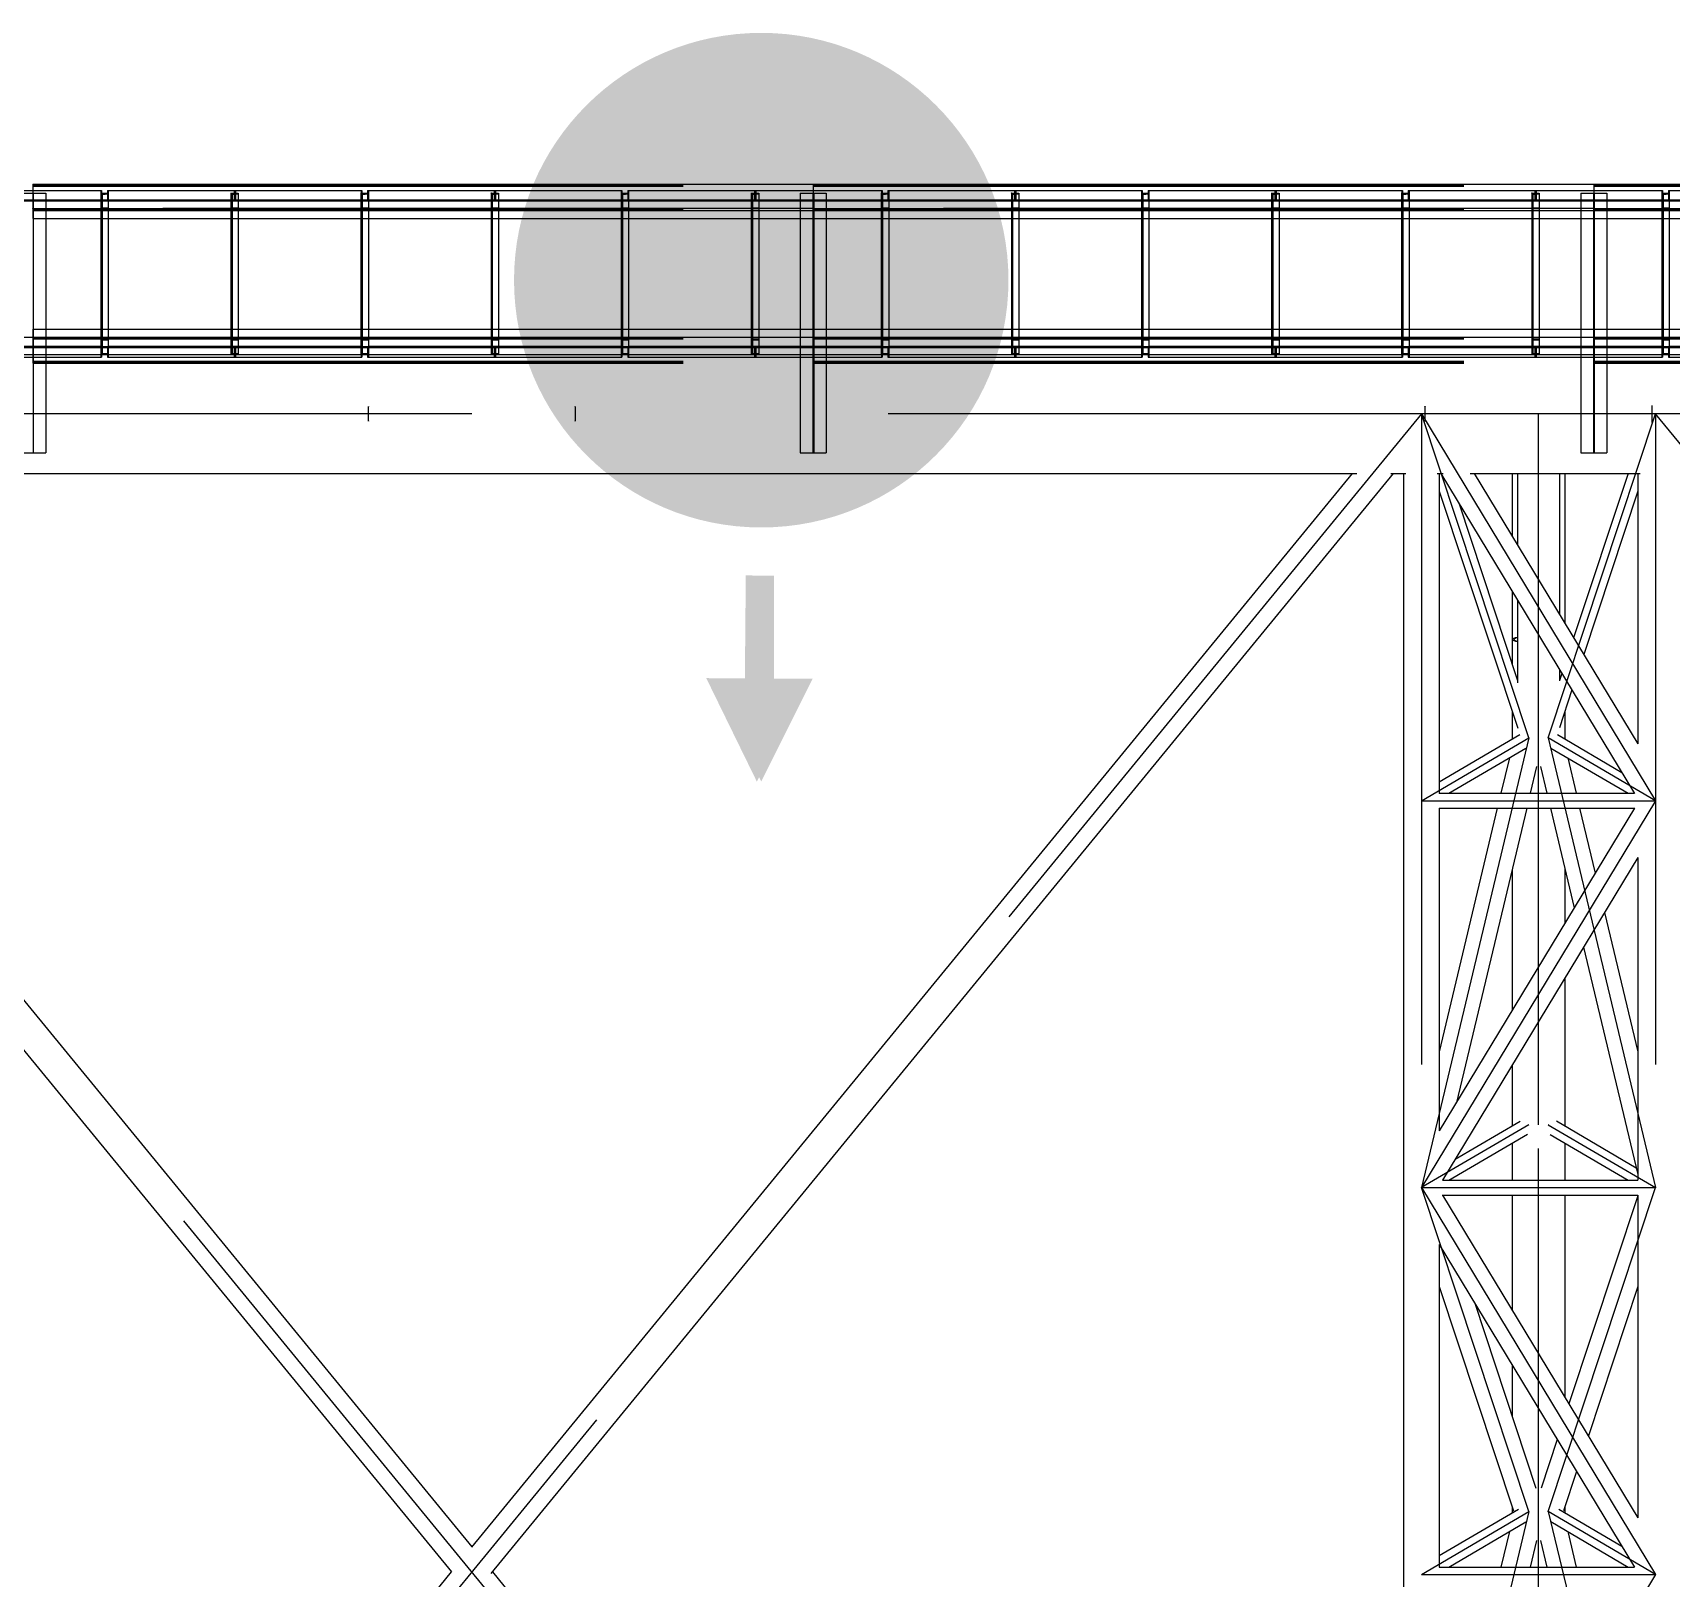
# Model space of a CAD drawing. Header units: millimetres. Extents: x 150209.93 to 150215.05, y 136675.65 to 136679.93.
# Drawn here: x 150212.7159 to 150212.9678, y 136676.6318 to 136676.8693 of the extents above; entities that cross this region are included whole.
import ezdxf

# ---------------------------------------------------------------- set-up
doc = ezdxf.new("R2010")
doc.units = ezdxf.units.MM
doc.header["$LTSCALE"] = 0.25
for name, pattern in [('CENTER', [50.8, 31.75, -6.35, 6.35, -6.35]), ('XKITLINE00', [0]), ('XKITLINE02', [4, 2, -2]), ('XKITLINE03', [6, 3, -1, 1, -1])]:
    doc.linetypes.add(name, pattern=pattern)
doc.layers.add('Parts', color=7, linetype='Continuous')

# ---------------------------------------------------------------- blocks, each defined once
blk = doc.blocks.new('çatıı')
at = {"color": 116, "linetype": 'XKITLINE02', "true_color": 0x136734}
for p, q in [((18892.7, 6072), (18937.5, 6072)), ((18937.5, 6075.8), (19537.5, 6075.8)), ((18937.5, 6075.3), (19537.5, 6075.3)), ((18937.5, 6072), (18990.4, 6072)), ((18989.8, 6072), (18989.8, 6064)), ((18990.4, 6072), (18990.4, 6064.8)), ((18994.9, 6072), (18994.9, 6064.8)), ((18994.9, 6072), (19092.7, 6072)), ((18995.5, 6072), (18995.5, 6064)), ((19092.2, 6072), (19092.2, 6064.8)), ((19092.7, 6072), (19190.4, 6072)), ((19092.7, 6072), (19092.7, 6064)), ((19092.7, 6072), (19092.7, 6064)), ((19093.3, 6072), (19093.3, 6064.8)), ((19189.8, 6072), (19189.8, 6064)), ((19190.4, 6072), (19190.4, 6064.8)), ((19194.9, 6072), (19194.9, 6064.8)), ((19194.9, 6072), (19292.7, 6072)), ((19195.5, 6072), (19195.5, 6064)), ((19292.2, 6072), (19292.2, 6064.8)), ((19292.7, 6072), (19292.7, 6064)), ((19292.7, 6072), (19390.4, 6072)), ((19292.7, 6072), (19292.7, 6064)), ((19293.3, 6072), (19293.3, 6064.8)), ((19389.8, 6072), (19389.8, 6064)), ((19390.4, 6072), (19390.4, 6064.8)), ((19394.9, 6072), (19394.9, 6064.8)), ((19394.9, 6072), (19492.7, 6072)), ((19395.5, 6072), (19395.5, 6064)), ((19492.2, 6072), (19492.2, 6064.8)), ((19492.7, 6072), (19492.7, 6064)), ((19492.7, 6072), (19590.4, 6072)), ((19492.7, 6072), (19492.7, 6064)), ((19493.3, 6072), (19493.3, 6064.8)), ((19537.5, 6075.8), (20137.5, 6075.8)), ((19537.5, 6075.3), (20137.5, 6075.3)), ((19589.8, 6072), (19589.8, 6064)), ((19590.4, 6072), (19590.4, 6064.8)), ((19594.9, 6072), (19594.9, 6064.8)), ((19594.9, 6072), (19692.7, 6072)), ((19595.5, 6072), (19595.5, 6064)), ((19692.2, 6072), (19692.2, 6064.8)), ((19692.7, 6072), (19692.7, 6064)), ((19692.7, 6072), (19790.4, 6072)), ((19692.7, 6072), (19692.7, 6064)), ((19693.3, 6072), (19693.3, 6064.8)), ((19789.8, 6072), (19789.8, 6064)), ((19790.4, 6072), (19790.4, 6064.8)), ((19794.9, 6072), (19794.9, 6064.8)), ((19794.9, 6072), (19892.7, 6072)), ((19795.5, 6072), (19795.5, 6064)), ((19892.2, 6072), (19892.2, 6064.8)), ((19892.7, 6072), (19892.7, 6064)), ((19892.7, 6072), (19990.4, 6072)), ((19892.7, 6072), (19892.7, 6064)), ((19893.3, 6072), (19893.3, 6064.8)), ((19989.8, 6072), (19989.8, 6064)), ((19990.4, 6072), (19990.4, 6064.8)), ((19994.9, 6072), (19994.9, 6064.8)), ((19994.9, 6072), (20092.7, 6072)), ((19995.5, 6072), (19995.5, 6064)), ((20092.2, 6072), (20092.2, 6064.8)), ((20092.7, 6072), (20190.4, 6072)), ((20092.7, 6072), (20092.7, 6064)), ((20092.7, 6072), (20092.7, 6064)), ((20093.3, 6072), (20093.3, 6064.8)), ((20137.5, 6075.8), (20737.5, 6075.8)), ((20137.5, 6075.3), (20737.5, 6075.3)), ((20137.5, 6072), (20190.4, 6072)), ((20189.8, 6072), (20189.8, 6064)), ((20190.4, 6072), (20190.4, 6064.8)), ((20194.9, 6072), (20194.9, 6064.8)), ((20194.9, 6072), (20292.7, 6072)), ((20195.5, 6072), (20195.5, 6064)), ((18892.7, 6064), (18995.6, 6064)), ((18893.3, 6064.8), (18994.9, 6064.8)), ((18927.5, 6070), (18947.5, 6070)), ((18937.5, 6064.8), (18995.6, 6064.8)), ((18937.5, 6064), (18989.8, 6064)), ((18937.8, 6070), (18937.8, 5870.3)), ((18947.5, 6070), (18947.5, 6050.5)), ((18989.7, 6064.8), (18989.7, 6064)), ((18989.7, 6064.8), (19092.2, 6064.8)), ((18989.7, 6064), (19092.7, 6064)), ((18990, 6070), (18990, 5946)), ((18990, 6070), (18990, 6050.5)), ((18990, 6070), (18995.5, 6070)), ((18990, 6070), (18995.5, 6070)), ((18990, 6070), (18990, 6058)), ((18990.7, 6070), (18990.7, 5946)), ((18990.7, 6068.9), (18995.5, 6069.3)), ((18990.7, 6068.9), (18990.7, 6059)), ((18990.7, 6059), (18995.5, 6058.7)), ((18995.5, 6070), (18995.5, 5946)), ((18995.5, 6070), (18995.5, 6050.5)), ((18995.5, 6070), (18995.5, 6069.3)), ((18995.5, 6058.7), (18995.5, 6058)), ((18995.6, 6064.8), (18995.6, 6064)), ((19086.9, 6064.8), (19086.9, 6064)), ((19090, 6070), (19090, 5946)), ((19090, 6070), (19090, 6050.5)), ((19090, 6070), (19095.5, 6070)), ((19090, 6070), (19095.5, 6070)), ((19090, 6070), (19090, 6058)), ((19090, 6064), (19092.7, 6064)), ((19090.7, 6070), (19090.7, 5946)), ((19090.7, 6068.9), (19095.5, 6069.3)), ((19090.7, 6068.9), (19090.7, 6059)), ((19090.7, 6059), (19095.5, 6058.7)), ((19092.7, 6064), (19195.6, 6064)), ((19093.3, 6064.8), (19195.6, 6064.8)), ((19095.5, 6070), (19095.5, 5946)), ((19095.5, 6070), (19095.5, 6050.5)), ((19095.5, 6070), (19095.5, 6069.3)), ((19095.5, 6058.7), (19095.5, 6058)), ((19098.6, 6064.8), (19098.6, 6064)), ((19189.7, 6064.8), (19189.7, 6064)), ((19189.7, 6064.8), (19292.2, 6064.8)), ((19189.7, 6064), (19292.7, 6064)), ((19190, 6070), (19190, 5946)), ((19190, 6070), (19190, 6050.5)), ((19190, 6070), (19195.5, 6070)), ((19190, 6070), (19195.5, 6070)), ((19190, 6070), (19190, 6058)), ((19190.7, 6070), (19190.7, 5946)), ((19190.7, 6068.9), (19195.5, 6069.3)), ((19190.7, 6068.9), (19190.7, 6059)), ((19190.7, 6059), (19195.5, 6058.7)), ((19195.5, 6070), (19195.5, 5946)), ((19195.5, 6070), (19195.5, 6050.5)), ((19195.5, 6070), (19195.5, 6069.3)), ((19195.5, 6058.7), (19195.5, 6058)), ((19195.6, 6064.8), (19195.6, 6064)), ((19286.9, 6064.8), (19286.9, 6064)), ((19290, 6070), (19295.5, 6070)), ((19290, 6070), (19290, 6058)), ((19290, 6070), (19290, 5946)), ((19290, 6070), (19290, 6050.5)), ((19290, 6070), (19295.5, 6070)), ((19290, 6064), (19292.7, 6064)), ((19290.7, 6070), (19290.7, 5946)), ((19290.7, 6068.9), (19295.5, 6069.3)), ((19290.7, 6068.9), (19290.7, 6059)), ((19290.7, 6059), (19295.5, 6058.7)), ((19292.7, 6064), (19395.6, 6064)), ((19293.3, 6064.8), (19395.6, 6064.8)), ((19295.5, 6070), (19295.5, 6069.3)), ((19295.5, 6070), (19295.5, 5946)), ((19295.5, 6070), (19295.5, 6050.5)), ((19295.5, 6058.7), (19295.5, 6058)), ((19298.6, 6064.8), (19298.6, 6064)), ((19389.7, 6064.8), (19389.7, 6064)), ((19389.7, 6064.8), (19492.2, 6064.8)), ((19389.7, 6064), (19492.7, 6064)), ((19390, 6070), (19395.5, 6070)), ((19390, 6070), (19390, 6058)), ((19390, 6070), (19390, 5946)), ((19390, 6070), (19390, 6050.5)), ((19390, 6070), (19395.5, 6070)), ((19390.7, 6070), (19390.7, 5946)), ((19390.7, 6068.9), (19395.5, 6069.3)), ((19390.7, 6068.9), (19390.7, 6059)), ((19390.7, 6059), (19395.5, 6058.7)), ((19395.5, 6070), (19395.5, 6069.3)), ((19395.5, 6070), (19395.5, 5946)), ((19395.5, 6070), (19395.5, 6050.5)), ((19395.5, 6058.7), (19395.5, 6058)), ((19395.6, 6064.8), (19395.6, 6064)), ((19486.9, 6064.8), (19486.9, 6064)), ((19490, 6070), (19495.5, 6070)), ((19490, 6070), (19490, 6058)), ((19490, 6070), (19490, 5946)), ((19490, 6070), (19490, 6050.5)), ((19490, 6070), (19495.5, 6070)), ((19490, 6064), (19492.7, 6064)), ((19490.7, 6070), (19490.7, 5946)), ((19490.7, 6068.9), (19495.5, 6069.3)), ((19490.7, 6068.9), (19490.7, 6059)), ((19490.7, 6059), (19495.5, 6058.7)), ((19492.7, 6064), (19595.6, 6064)), ((19493.3, 6064.8), (19595.6, 6064.8)), ((19495.5, 6070), (19495.5, 6069.3)), ((19495.5, 6070), (19495.5, 5946)), ((19495.5, 6070), (19495.5, 6050.5)), ((19495.5, 6058.7), (19495.5, 6058)), ((19498.6, 6064.8), (19498.6, 6064)), ((19527.5, 6070), (19547.5, 6070)), ((19527.5, 6070), (19527.5, 6050.5)), ((19537.2, 6070), (19537.2, 5870.3)), ((19537.8, 6070), (19537.8, 5870.3)), ((19547.5, 6070), (19547.5, 6050.5)), ((19589.7, 6064.8), (19589.7, 6064)), ((19589.7, 6064.8), (19692.2, 6064.8)), ((19589.7, 6064), (19692.7, 6064)), ((19590, 6070), (19595.5, 6070)), ((19590, 6070), (19590, 6058)), ((19590, 6070), (19590, 5946)), ((19590, 6070), (19590, 6050.5)), ((19590, 6070), (19595.5, 6070)), ((19590.7, 6070), (19590.7, 5946)), ((19590.7, 6068.9), (19595.5, 6069.3)), ((19590.7, 6068.9), (19590.7, 6059)), ((19590.7, 6059), (19595.5, 6058.7)), ((19595.5, 6070), (19595.5, 6069.3)), ((19595.5, 6070), (19595.5, 5946)), ((19595.5, 6070), (19595.5, 6050.5)), ((19595.5, 6058.7), (19595.5, 6058)), ((19595.6, 6064.8), (19595.6, 6064)), ((19686.9, 6064.8), (19686.9, 6064)), ((19690, 6070), (19695.5, 6070)), ((19690, 6070), (19690, 6058)), ((19690, 6070), (19690, 5946)), ((19690, 6070), (19690, 6050.5)), ((19690, 6070), (19695.5, 6070)), ((19690, 6064), (19692.7, 6064)), ((19690.7, 6070), (19690.7, 5946)), ((19690.7, 6068.9), (19695.5, 6069.3)), ((19690.7, 6068.9), (19690.7, 6059)), ((19690.7, 6059), (19695.5, 6058.7)), ((19692.7, 6064), (19795.6, 6064)), ((19693.3, 6064.8), (19795.6, 6064.8)), ((19695.5, 6070), (19695.5, 6069.3)), ((19695.5, 6070), (19695.5, 5946)), ((19695.5, 6070), (19695.5, 6050.5)), ((19695.5, 6058.7), (19695.5, 6058)), ((19698.6, 6064.8), (19698.6, 6064)), ((19789.7, 6064.8), (19789.7, 6064)), ((19789.7, 6064.8), (19892.2, 6064.8)), ((19789.7, 6064), (19892.7, 6064)), ((19790, 6070), (19795.5, 6070)), ((19790, 6070), (19790, 6058)), ((19790, 6070), (19790, 5946)), ((19790, 6070), (19790, 6050.5)), ((19790, 6070), (19795.5, 6070)), ((19790.7, 6070), (19790.7, 5946)), ((19790.7, 6068.9), (19795.5, 6069.3)), ((19790.7, 6068.9), (19790.7, 6059)), ((19790.7, 6059), (19795.5, 6058.7)), ((19795.5, 6070), (19795.5, 6069.3)), ((19795.5, 6070), (19795.5, 5946)), ((19795.5, 6070), (19795.5, 6050.5)), ((19795.5, 6058.7), (19795.5, 6058)), ((19795.6, 6064.8), (19795.6, 6064)), ((19886.9, 6064.8), (19886.9, 6064)), ((19890, 6070), (19890, 5946)), ((19890, 6070), (19890, 6050.5)), ((19890, 6070), (19895.5, 6070)), ((19890, 6070), (19895.5, 6070)), ((19890, 6070), (19890, 6058)), ((19890, 6064), (19892.7, 6064)), ((19890.7, 6070), (19890.7, 5946)), ((19890.7, 6068.9), (19895.5, 6069.3)), ((19890.7, 6068.9), (19890.7, 6059)), ((19890.7, 6059), (19895.5, 6058.7)), ((19892.7, 6064), (19995.6, 6064)), ((19893.3, 6064.8), (19995.6, 6064.8)), ((19895.5, 6070), (19895.5, 5946)), ((19895.5, 6070), (19895.5, 6050.5)), ((19895.5, 6070), (19895.5, 6069.3)), ((19895.5, 6058.7), (19895.5, 6058)), ((19898.6, 6064.8), (19898.6, 6064)), ((19989.7, 6064.8), (19989.7, 6064)), ((19989.7, 6064.8), (20092.2, 6064.8)), ((19989.7, 6064), (20092.7, 6064)), ((19990, 6070), (19990, 5946)), ((19990, 6070), (19990, 6050.5)), ((19990, 6070), (19995.5, 6070)), ((19990, 6070), (19995.5, 6070)), ((19990, 6070), (19990, 6058)), ((19990.7, 6070), (19990.7, 5946)), ((19990.7, 6068.9), (19995.5, 6069.3)), ((19990.7, 6068.9), (19990.7, 6059)), ((19990.7, 6059), (19995.5, 6058.7)), ((19995.5, 6070), (19995.5, 5946)), ((19995.5, 6070), (19995.5, 6050.5)), ((19995.5, 6070), (19995.5, 6069.3)), ((19995.5, 6058.7), (19995.5, 6058)), ((19995.6, 6064.8), (19995.6, 6064)), ((20086.9, 6064.8), (20086.9, 6064)), ((20090, 6070), (20090, 5946)), ((20090, 6070), (20090, 6050.5)), ((20090, 6070), (20095.5, 6070)), ((20090, 6070), (20095.5, 6070)), ((20090, 6070), (20090, 6058)), ((20090, 6064), (20092.7, 6064)), ((20090.7, 6070), (20090.7, 5946)), ((20090.7, 6068.9), (20095.5, 6069.3)), ((20090.7, 6068.9), (20090.7, 6059)), ((20090.7, 6059), (20095.5, 6058.7)), ((20092.7, 6064), (20195.6, 6064)), ((20093.3, 6064.8), (20194.9, 6064.8)), ((20095.5, 6070), (20095.5, 5946)), ((20095.5, 6070), (20095.5, 6050.5)), ((20095.5, 6070), (20095.5, 6069.3)), ((20095.5, 6058.7), (20095.5, 6058)), ((20098.6, 6064.8), (20098.6, 6064)), ((20127.5, 6070), (20147.5, 6070)), ((20127.5, 6070), (20127.5, 6050.5)), ((20137.2, 6070), (20137.2, 5870.3)), ((20137.5, 6064.8), (20195.6, 6064.8)), ((20137.5, 6064), (20189.8, 6064)), ((20137.8, 6070), (20137.8, 5870.3)), ((20147.5, 6070), (20147.5, 6050.5)), ((20189.7, 6064.8), (20189.7, 6064)), ((20189.7, 6064.8), (20292.2, 6064.8)), ((20189.7, 6064), (20292.7, 6064)), ((20190, 6070), (20190, 5946)), ((20190, 6070), (20190, 6050.5)), ((20190, 6070), (20195.5, 6070)), ((20190, 6070), (20195.5, 6070)), ((20190, 6070), (20190, 6058)), ((20190.7, 6070), (20190.7, 5946)), ((20190.7, 6068.9), (20195.5, 6069.3)), ((20190.7, 6068.9), (20190.7, 6059)), ((20190.7, 6059), (20195.5, 6058.7)), ((20195.5, 6070), (20195.5, 5946)), ((20195.5, 6070), (20195.5, 6050.5)), ((20195.5, 6070), (20195.5, 6069.3)), ((20195.5, 6058.7), (20195.5, 6058)), ((20195.6, 6064.8), (20195.6, 6064)), ((18937.5, 6058.1), (19537.5, 6058.1)), ((18937.5, 6058), (19537.5, 6058)), ((18937.5, 6058), (18937.5, 6056.7)), ((18937.5, 6057.5), (19537.5, 6057.5)), ((18937.5, 6057.1), (19537.5, 6057.1)), ((18990, 6058), (18995.5, 6058)), ((19090, 6058), (19095.5, 6058)), ((19190, 6058), (19195.5, 6058)), ((19290, 6058), (19295.5, 6058)), ((19390, 6058), (19395.5, 6058)), ((19490, 6058), (19495.5, 6058)), ((19537.5, 6058.1), (20137.5, 6058.1)), ((19537.5, 6058), (20137.5, 6058)), ((19537.5, 6058), (19537.5, 6056.7)), ((19537.5, 6058), (19537.5, 6056.7)), ((19537.5, 6057.5), (20137.5, 6057.5)), ((19537.5, 6057.1), (20137.5, 6057.1)), ((19590, 6058), (19595.5, 6058)), ((19690, 6058), (19695.5, 6058)), ((19790, 6058), (19795.5, 6058)), ((19890, 6058), (19895.5, 6058)), ((19990, 6058), (19995.5, 6058)), ((20090, 6058), (20095.5, 6058)), ((20137.5, 6058.1), (20737.5, 6058.1)), ((20137.5, 6058), (20137.5, 6056.7)), ((20137.5, 6058), (20737.5, 6058)), ((20137.5, 6058), (20137.5, 6056.7)), ((20137.5, 6057.5), (20737.5, 6057.5)), ((20137.5, 6057.1), (20737.5, 6057.1)), ((20190, 6058), (20195.5, 6058)), ((18337.5, 5958.4), (18937.5, 5958.4)), ((18337.5, 5957.9), (18937.5, 5957.9)), ((18937.5, 5959.3), (18937.5, 5958)), ((18937.5, 5958.8), (19537.5, 5958.8)), ((18937.5, 5958.4), (19537.5, 5958.4)), ((18937.5, 5958), (19537.5, 5958)), ((18937.5, 5957.9), (19537.5, 5957.9)), ((18947.5, 5965.5), (18947.5, 5870.3)), ((18990, 5958), (18995.5, 5958)), ((18990, 5958), (18990, 5946)), ((18995.5, 5958), (18995.5, 5957.3)), ((19090, 5958), (19095.5, 5958)), ((19090, 5958), (19090, 5946)), ((19095.5, 5958), (19095.5, 5957.3)), ((19190, 5958), (19195.5, 5958)), ((19190, 5958), (19190, 5946)), ((19195.5, 5958), (19195.5, 5957.3)), ((19290, 5958), (19295.5, 5958)), ((19290, 5958), (19290, 5946)), ((19295.5, 5958), (19295.5, 5957.3)), ((19390, 5958), (19395.5, 5958)), ((19390, 5958), (19390, 5946)), ((19395.5, 5958), (19395.5, 5957.3)), ((19490, 5958), (19495.5, 5958)), ((19490, 5958), (19490, 5946)), ((19495.5, 5958), (19495.5, 5957.3)), ((19527.5, 5965.5), (19527.5, 5870.3)), ((19537.5, 5959.3), (19537.5, 5958)), ((19537.5, 5959.3), (19537.5, 5958)), ((19537.5, 5958.8), (20137.5, 5958.8)), ((19537.5, 5958.4), (20137.5, 5958.4)), ((19537.5, 5958), (20137.5, 5958)), ((19537.5, 5957.9), (20137.5, 5957.9)), ((19547.5, 5965.5), (19547.5, 5870.3)), ((19590, 5958), (19595.5, 5958)), ((19590, 5958), (19590, 5946)), ((19595.5, 5958), (19595.5, 5957.3)), ((19690, 5958), (19695.5, 5958)), ((19690, 5958), (19690, 5946)), ((19695.5, 5958), (19695.5, 5957.3)), ((19790, 5958), (19795.5, 5958)), ((19790, 5958), (19790, 5946)), ((19795.5, 5958), (19795.5, 5957.3)), ((19890, 5958), (19895.5, 5958)), ((19890, 5958), (19890, 5946)), ((19895.5, 5958), (19895.5, 5957.3)), ((19990, 5958), (19995.5, 5958)), ((19990, 5958), (19990, 5946)), ((19995.5, 5958), (19995.5, 5957.3)), ((20090, 5958), (20095.5, 5958)), ((20090, 5958), (20090, 5946)), ((20095.5, 5958), (20095.5, 5957.3)), ((20127.5, 5965.5), (20127.5, 5870.3)), ((20137.5, 5959.3), (20137.5, 5958)), ((20137.5, 5959.3), (20137.5, 5958)), ((20137.5, 5958.8), (20737.5, 5958.8)), ((20137.5, 5958.4), (20737.5, 5958.4)), ((20137.5, 5958), (20737.5, 5958)), ((20137.5, 5957.9), (20737.5, 5957.9)), ((20147.5, 5965.5), (20147.5, 5870.3)), ((20190, 5958), (20195.5, 5958)), ((20190, 5958), (20190, 5946)), ((20195.5, 5958), (20195.5, 5957.3)), ((18892.7, 5952), (18995.6, 5952)), ((18893.3, 5951.2), (18995.6, 5951.2)), ((18937.5, 5946), (18937.5, 5939.3)), ((18937.5, 5946), (18937.5, 5939.3)), ((18989.7, 5952), (19092.7, 5952)), ((18989.7, 5952), (18989.7, 5951.2)), ((18989.7, 5951.2), (19092.2, 5951.2)), ((18989.8, 5952), (18989.8, 5944)), ((18990, 5946), (18995.5, 5946)), ((18990, 5946), (18995.5, 5946)), ((18990.4, 5951.2), (18990.4, 5944)), ((18990.7, 5956.9), (18995.5, 5957.3)), ((18990.7, 5956.9), (18990.7, 5947)), ((18990.7, 5947), (18995.5, 5946.7)), ((18994.9, 5951.2), (18994.9, 5944)), ((18995.5, 5952), (18995.5, 5944)), ((18995.5, 5946.7), (18995.5, 5946)), ((18995.6, 5952), (18995.6, 5951.2)), ((19086.9, 5952), (19086.9, 5951.2)), ((19090, 5946), (19095.5, 5946)), ((19090, 5946), (19095.5, 5946)), ((19090.7, 5956.9), (19095.5, 5957.3)), ((19090.7, 5956.9), (19090.7, 5947)), ((19090.7, 5947), (19095.5, 5946.7)), ((19092.2, 5951.2), (19092.2, 5944)), ((19092.7, 5952), (19195.6, 5952)), ((19092.7, 5952), (19092.7, 5944)), ((19092.7, 5952), (19092.7, 5944)), ((19093.3, 5951.2), (19195.6, 5951.2)), ((19093.3, 5951.2), (19093.3, 5944)), ((19095.5, 5946.7), (19095.5, 5946)), ((19098.6, 5952), (19098.6, 5951.2)), ((19189.7, 5952), (19292.7, 5952)), ((19189.7, 5952), (19189.7, 5951.2)), ((19189.7, 5951.2), (19292.2, 5951.2)), ((19189.8, 5952), (19189.8, 5944)), ((19190, 5946), (19195.5, 5946)), ((19190, 5946), (19195.5, 5946)), ((19190.4, 5951.2), (19190.4, 5944)), ((19190.7, 5956.9), (19195.5, 5957.3)), ((19190.7, 5956.9), (19190.7, 5947)), ((19190.7, 5947), (19195.5, 5946.7)), ((19194.9, 5951.2), (19194.9, 5944)), ((19195.5, 5952), (19195.5, 5944)), ((19195.5, 5946.7), (19195.5, 5946)), ((19195.6, 5952), (19195.6, 5951.2)), ((19286.9, 5952), (19286.9, 5951.2)), ((19290, 5946), (19295.5, 5946)), ((19290, 5946), (19295.5, 5946)), ((19290.7, 5956.9), (19295.5, 5957.3)), ((19290.7, 5956.9), (19290.7, 5947)), ((19290.7, 5947), (19295.5, 5946.7)), ((19292.2, 5951.2), (19292.2, 5944)), ((19292.7, 5952), (19292.7, 5944)), ((19292.7, 5952), (19395.6, 5952)), ((19292.7, 5952), (19292.7, 5944)), ((19293.3, 5951.2), (19395.6, 5951.2)), ((19293.3, 5951.2), (19293.3, 5944)), ((19295.5, 5946.7), (19295.5, 5946)), ((19298.6, 5952), (19298.6, 5951.2)), ((19389.7, 5952), (19492.7, 5952)), ((19389.7, 5952), (19389.7, 5951.2)), ((19389.7, 5951.2), (19492.2, 5951.2)), ((19389.8, 5952), (19389.8, 5944)), ((19390, 5946), (19395.5, 5946)), ((19390, 5946), (19395.5, 5946)), ((19390.4, 5951.2), (19390.4, 5944)), ((19390.7, 5956.9), (19395.5, 5957.3)), ((19390.7, 5956.9), (19390.7, 5947)), ((19390.7, 5947), (19395.5, 5946.7)), ((19394.9, 5951.2), (19394.9, 5944)), ((19395.5, 5952), (19395.5, 5944)), ((19395.5, 5946.7), (19395.5, 5946)), ((19395.6, 5952), (19395.6, 5951.2)), ((19486.9, 5952), (19486.9, 5951.2)), ((19490, 5946), (19495.5, 5946)), ((19490, 5946), (19495.5, 5946)), ((19490.7, 5956.9), (19495.5, 5957.3)), ((19490.7, 5956.9), (19490.7, 5947)), ((19490.7, 5947), (19495.5, 5946.7)), ((19492.2, 5951.2), (19492.2, 5944)), ((19492.7, 5952), (19492.7, 5944)), ((19492.7, 5952), (19595.6, 5952)), ((19492.7, 5952), (19492.7, 5944)), ((19493.3, 5951.2), (19595.6, 5951.2)), ((19493.3, 5951.2), (19493.3, 5944)), ((19495.5, 5946.7), (19495.5, 5946)), ((19498.6, 5952), (19498.6, 5951.2)), ((19537.5, 5946), (19537.5, 5939.3)), ((19537.5, 5946), (19537.5, 5939.3)), ((19589.7, 5952), (19692.7, 5952)), ((19589.7, 5952), (19589.7, 5951.2)), ((19589.7, 5951.2), (19692.2, 5951.2)), ((19589.8, 5952), (19589.8, 5944)), ((19590, 5946), (19595.5, 5946)), ((19590, 5946), (19595.5, 5946)), ((19590.4, 5951.2), (19590.4, 5944)), ((19590.7, 5956.9), (19595.5, 5957.3)), ((19590.7, 5956.9), (19590.7, 5947)), ((19590.7, 5947), (19595.5, 5946.7)), ((19594.9, 5951.2), (19594.9, 5944)), ((19595.5, 5952), (19595.5, 5944)), ((19595.5, 5946.7), (19595.5, 5946)), ((19595.6, 5952), (19595.6, 5951.2)), ((19686.9, 5952), (19686.9, 5951.2)), ((19690, 5946), (19695.5, 5946)), ((19690, 5946), (19695.5, 5946)), ((19690.7, 5956.9), (19695.5, 5957.3)), ((19690.7, 5956.9), (19690.7, 5947)), ((19690.7, 5947), (19695.5, 5946.7)), ((19692.2, 5951.2), (19692.2, 5944)), ((19692.7, 5952), (19692.7, 5944)), ((19692.7, 5952), (19795.6, 5952)), ((19692.7, 5952), (19692.7, 5944)), ((19693.3, 5951.2), (19795.6, 5951.2)), ((19693.3, 5951.2), (19693.3, 5944)), ((19695.5, 5946.7), (19695.5, 5946)), ((19698.6, 5952), (19698.6, 5951.2)), ((19789.7, 5952), (19892.7, 5952)), ((19789.7, 5952), (19789.7, 5951.2)), ((19789.7, 5951.2), (19892.2, 5951.2)), ((19789.8, 5952), (19789.8, 5944)), ((19790, 5946), (19795.5, 5946)), ((19790, 5946), (19795.5, 5946)), ((19790.4, 5951.2), (19790.4, 5944)), ((19790.7, 5956.9), (19795.5, 5957.3)), ((19790.7, 5956.9), (19790.7, 5947)), ((19790.7, 5947), (19795.5, 5946.7)), ((19794.9, 5951.2), (19794.9, 5944)), ((19795.5, 5952), (19795.5, 5944)), ((19795.5, 5946.7), (19795.5, 5946)), ((19795.6, 5952), (19795.6, 5951.2)), ((19886.9, 5952), (19886.9, 5951.2)), ((19890, 5946), (19895.5, 5946)), ((19890, 5946), (19895.5, 5946)), ((19890.7, 5956.9), (19895.5, 5957.3)), ((19890.7, 5956.9), (19890.7, 5947)), ((19890.7, 5947), (19895.5, 5946.7)), ((19892.2, 5951.2), (19892.2, 5944)), ((19892.7, 5952), (19892.7, 5944)), ((19892.7, 5952), (19995.6, 5952)), ((19892.7, 5952), (19892.7, 5944)), ((19893.3, 5951.2), (19995.6, 5951.2)), ((19893.3, 5951.2), (19893.3, 5944)), ((19895.5, 5946.7), (19895.5, 5946)), ((19898.6, 5952), (19898.6, 5951.2)), ((19989.7, 5952), (20092.7, 5952)), ((19989.7, 5952), (19989.7, 5951.2)), ((19989.7, 5951.2), (20092.2, 5951.2)), ((19989.8, 5952), (19989.8, 5944)), ((19990, 5946), (19995.5, 5946)), ((19990, 5946), (19995.5, 5946)), ((19990.4, 5951.2), (19990.4, 5944)), ((19990.7, 5956.9), (19995.5, 5957.3)), ((19990.7, 5956.9), (19990.7, 5947)), ((19990.7, 5947), (19995.5, 5946.7)), ((19994.9, 5951.2), (19994.9, 5944)), ((19995.5, 5952), (19995.5, 5944)), ((19995.5, 5946.7), (19995.5, 5946)), ((19995.6, 5952), (19995.6, 5951.2)), ((20086.9, 5952), (20086.9, 5951.2)), ((20090, 5946), (20095.5, 5946)), ((20090, 5946), (20095.5, 5946)), ((20090.7, 5956.9), (20095.5, 5957.3)), ((20090.7, 5956.9), (20090.7, 5947)), ((20090.7, 5947), (20095.5, 5946.7)), ((20092.2, 5951.2), (20092.2, 5944)), ((20092.7, 5952), (20092.7, 5944)), ((20092.7, 5952), (20195.6, 5952)), ((20092.7, 5952), (20092.7, 5944)), ((20093.3, 5951.2), (20195.6, 5951.2)), ((20093.3, 5951.2), (20093.3, 5944)), ((20095.5, 5946.7), (20095.5, 5946)), ((20098.6, 5952), (20098.6, 5951.2)), ((20137.5, 5946), (20137.5, 5939.3)), ((20137.5, 5946), (20137.5, 5939.3)), ((20189.7, 5952), (20292.7, 5952)), ((20189.7, 5952), (20189.7, 5951.2)), ((20189.7, 5951.2), (20292.2, 5951.2)), ((20189.8, 5952), (20189.8, 5944)), ((20190, 5946), (20195.5, 5946)), ((20190, 5946), (20195.5, 5946)), ((20190.4, 5951.2), (20190.4, 5944)), ((20190.7, 5956.9), (20195.5, 5957.3)), ((20190.7, 5956.9), (20190.7, 5947)), ((20190.7, 5947), (20195.5, 5946.7)), ((20194.9, 5951.2), (20194.9, 5944)), ((20195.5, 5952), (20195.5, 5944)), ((20195.5, 5946.7), (20195.5, 5946)), ((20195.6, 5952), (20195.6, 5951.2)), ((18337.5, 5940.7), (18937.5, 5940.7)), ((18337.5, 5940.1), (18937.5, 5940.1)), ((18337.5, 5939.3), (18937.5, 5939.3)), ((18892.7, 5944), (18990.4, 5944)), ((18937.5, 5940.7), (19537.5, 5940.7)), ((18937.5, 5940.1), (19537.5, 5940.1)), ((18937.5, 5939.3), (19537.5, 5939.3)), ((18994.9, 5944), (19092.7, 5944)), ((19092.7, 5944), (19190.4, 5944)), ((19194.9, 5944), (19292.7, 5944)), ((19292.7, 5944), (19390.4, 5944)), ((19394.9, 5944), (19492.7, 5944)), ((19492.7, 5944), (19590.4, 5944)), ((19537.5, 5940.7), (20137.5, 5940.7)), ((19537.5, 5940.1), (20137.5, 5940.1)), ((19537.5, 5939.3), (20137.5, 5939.3)), ((19594.9, 5944), (19692.7, 5944)), ((19692.7, 5944), (19790.4, 5944)), ((19794.9, 5944), (19892.7, 5944)), ((19892.7, 5944), (19990.4, 5944)), ((19994.9, 5944), (20092.7, 5944)), ((20092.7, 5944), (20190.4, 5944)), ((20137.5, 5940.7), (20737.5, 5940.7)), ((20137.5, 5940.1), (20737.5, 5940.1)), ((20137.5, 5939.3), (20737.5, 5939.3)), ((20194.9, 5944), (20292.7, 5944)), ((18947.5, 5905.8), (18947.5, 5870.3)), ((19547.5, 5905.8), (19547.5, 5870.3)), ((20147.5, 5905.8), (20147.5, 5870.3)), ((18927.5, 5870.3), (18947.5, 5870.3)), ((19527.5, 5870.3), (19547.5, 5870.3)), ((20127.5, 5870.3), (20147.5, 5870.3))]:
    blk.add_line(p, q, dxfattribs=at)
at = {"color": 7, "linetype": 'XKITLINE00'}
for p, q in [((18937.5, 6076.7), (18937.5, 6056.7)), ((18937.5, 6076.7), (19537.5, 6076.7)), ((19537.5, 6076.7), (19537.5, 6056.7)), ((19537.5, 6076.7), (20137.5, 6076.7)), ((19537.5, 6076.7), (19537.5, 6056.7)), ((20137.5, 6076.7), (20137.5, 6056.7)), ((20137.5, 6076.7), (20137.5, 6056.7)), ((20137.5, 6076.7), (20737.5, 6076.7)), ((18937.5, 6056.7), (18937.5, 6050.5)), ((18937.5, 6056.7), (19537.5, 6056.7)), ((18937.5, 6050.5), (19537.5, 6050.5)), ((18947.5, 6050.5), (18947.5, 5965.5)), ((18990, 6050.5), (18990, 5965.5)), ((18995.5, 6050.5), (18995.5, 5965.5)), ((19090, 6050.5), (19090, 5965.5)), ((19095.5, 6050.5), (19095.5, 5965.5)), ((19190, 6050.5), (19190, 5965.5)), ((19195.5, 6050.5), (19195.5, 5965.5)), ((19290, 6050.5), (19290, 5965.5)), ((19295.5, 6050.5), (19295.5, 5965.5)), ((19390, 6050.5), (19390, 5965.5)), ((19395.5, 6050.5), (19395.5, 5965.5)), ((19490, 6050.5), (19490, 5965.5)), ((19495.5, 6050.5), (19495.5, 5965.5)), ((19527.5, 6050.5), (19527.5, 5965.5)), ((19537.5, 6056.7), (19537.5, 6050.5)), ((19537.5, 6056.7), (20137.5, 6056.7)), ((19537.5, 6056.7), (19537.5, 6050.5)), ((19537.5, 6050.5), (20137.5, 6050.5)), ((19547.5, 6050.5), (19547.5, 5965.5)), ((19590, 6050.5), (19590, 5965.5)), ((19595.5, 6050.5), (19595.5, 5965.5)), ((19690, 6050.5), (19690, 5965.5)), ((19695.5, 6050.5), (19695.5, 5965.5)), ((19790, 6050.5), (19790, 5965.5)), ((19795.5, 6050.5), (19795.5, 5965.5)), ((19890, 6050.5), (19890, 5965.5)), ((19895.5, 6050.5), (19895.5, 5965.5)), ((19990, 6050.5), (19990, 5965.5)), ((19995.5, 6050.5), (19995.5, 5965.5)), ((20090, 6050.5), (20090, 5965.5)), ((20095.5, 6050.5), (20095.5, 5965.5)), ((20127.5, 6050.5), (20127.5, 5965.5)), ((20137.5, 6056.7), (20137.5, 6050.5)), ((20137.5, 6056.7), (20137.5, 6050.5)), ((20137.5, 6056.7), (20737.5, 6056.7)), ((20137.5, 6050.5), (20737.5, 6050.5)), ((20147.5, 6050.5), (20147.5, 5965.5)), ((20190, 6050.5), (20190, 5965.5)), ((20195.5, 6050.5), (20195.5, 5965.5)), ((18337.5, 5959.3), (18937.5, 5959.3)), ((18937.5, 5965.5), (19537.5, 5965.5)), ((18937.5, 5965.5), (18937.5, 5959.3)), ((18937.5, 5959.3), (18937.5, 5946)), ((18937.5, 5959.3), (19537.5, 5959.3)), ((18937.5, 5959.3), (18937.5, 5946)), ((19537.5, 5965.5), (20137.5, 5965.5)), ((19537.5, 5965.5), (19537.5, 5959.3)), ((19537.5, 5965.5), (19537.5, 5959.3)), ((19537.5, 5959.3), (20137.5, 5959.3)), ((19537.5, 5959.3), (19537.5, 5946)), ((19537.5, 5959.3), (19537.5, 5946)), ((20137.5, 5965.5), (20137.5, 5959.3)), ((20137.5, 5965.5), (20737.5, 5965.5)), ((20137.5, 5965.5), (20137.5, 5959.3)), ((20137.5, 5959.3), (20137.5, 5946)), ((20137.5, 5959.3), (20737.5, 5959.3)), ((20137.5, 5959.3), (20137.5, 5946))]:
    blk.add_line(p, q, dxfattribs=at)
at = {"color": 1, "linetype": 'XKITLINE03'}
for p, q in [((18892.7, 6064), (18989.8, 6064)), ((18937.5, 6064), (19537.5, 6064)), ((18990, 5946), (18990, 6070)), ((18995.5, 6064), (19092.7, 6064)), ((19090, 5946), (19090, 6070)), ((19092.7, 6064), (19189.8, 6064)), ((19190, 5946), (19190, 6070)), ((19195.5, 6064), (19292.7, 6064)), ((19290, 5946), (19290, 6070)), ((19292.7, 6064), (19389.8, 6064)), ((19390, 5946), (19390, 6070)), ((19395.5, 6064), (19492.7, 6064)), ((19490, 5946), (19490, 6070)), ((19492.7, 6064), (19589.8, 6064)), ((19537.5, 5870.3), (19537.5, 6070)), ((19537.5, 6064), (20137.5, 6064)), ((19590, 5946), (19590, 6070)), ((19595.5, 6064), (19692.7, 6064)), ((19690, 5946), (19690, 6070)), ((19692.7, 6064), (19789.8, 6064)), ((19790, 5946), (19790, 6070)), ((19795.5, 6064), (19892.7, 6064)), ((19890, 5946), (19890, 6070)), ((19892.7, 6064), (19989.8, 6064)), ((19990, 5946), (19990, 6070)), ((19995.5, 6064), (20092.7, 6064)), ((20090, 5946), (20090, 6070)), ((20092.7, 6064), (20189.8, 6064)), ((20137.5, 5870.3), (20137.5, 6070)), ((20137.5, 6064), (20737.5, 6064)), ((20190, 5946), (20190, 6070)), ((20195.5, 6064), (20292.7, 6064)), ((19537.5, 6058), (18937.5, 6058)), ((20137.5, 6058), (19537.5, 6058)), ((20737.5, 6058), (20137.5, 6058)), ((18937.5, 5958), (19537.5, 5958)), ((19537.5, 5958), (20137.5, 5958)), ((20137.5, 5958), (20737.5, 5958)), ((18337.5, 5952), (18937.5, 5952)), ((18989.8, 5952), (18892.7, 5952)), ((18937.5, 5952), (19537.5, 5952)), ((19092.7, 5952), (18995.5, 5952)), ((19189.8, 5952), (19092.7, 5952)), ((19292.7, 5952), (19195.5, 5952)), ((19389.8, 5952), (19292.7, 5952)), ((19492.7, 5952), (19395.5, 5952)), ((19589.8, 5952), (19492.7, 5952)), ((19537.5, 5952), (20137.5, 5952)), ((19692.7, 5952), (19595.5, 5952)), ((19789.8, 5952), (19692.7, 5952)), ((19892.7, 5952), (19795.5, 5952)), ((19989.8, 5952), (19892.7, 5952)), ((20092.7, 5952), (19995.5, 5952)), ((20189.8, 5952), (20092.7, 5952)), ((20137.5, 5952), (20737.5, 5952)), ((20292.7, 5952), (20195.5, 5952))]:
    blk.add_line(p, q, dxfattribs=at)
at = {"color": 8, "linetype": 'XKITLINE00'}
for p, q in [((17635, 5946), (20275, 5946)), ((18566.7, 5854.6), (19259.3, 5010.4)), ((18594.4, 5854.6), (19955.4, 5854.6)), ((18598.2, 5854.6), (19275, 5029.6)), ((19951.7, 5854.6), (19274.8, 5029.4)), ((19983.3, 5854.6), (19289.6, 5009.1)), ((19981.4, 5854.6), (19992.9, 5854.6)), ((19991.3, 5854.6), (19991.3, 4780.4)), ((20017.1, 5854.6), (20021.8, 5854.6)), ((20018.6, 5854.6), (20018.6, 5608.6)), ((20019.9, 5854.6), (20168.8, 5608.6)), ((20042.5, 5854.6), (20173, 5854.6)), ((20045.4, 5854.6), (20171.3, 5646.6)), ((20074.7, 5854.6), (20074.7, 5806.2)), ((20078.9, 5854.6), (20078.9, 5799.3)), ((20111.1, 5854.6), (20111.1, 5746.1)), ((20115.3, 5854.6), (20115.3, 5739.2)), ((20163.8, 5854.6), (20122, 5728.2)), ((20171.3, 5854.6), (20171.3, 5646.6)), ((20018.6, 5841), (20079, 5658.8)), ((20033.6, 5831.9), (20078.9, 5695.4)), ((20171.3, 5841), (20129.7, 5715.4)), ((20074.7, 5764.1), (20074.7, 5727.1)), ((20078.9, 5757.2), (20078.9, 5693.7)), ((20075, 5727.5), (20074.7, 5727.1)), ((20074.7, 5727.1), (20075, 5726.6)), ((20074.7, 5727.1), (20074.7, 5708)), ((20075, 5727.5), (20075.9, 5728)), ((20075, 5726.6), (20075.9, 5726.1)), ((20075.9, 5728), (20077.4, 5728.5)), ((20076.2, 5727.5), (20075.9, 5727.1)), ((20075.9, 5727.1), (20076.2, 5726.6)), ((20075.9, 5726.1), (20077.4, 5725.7)), ((20076.2, 5727.5), (20077, 5728)), ((20076.2, 5726.6), (20077, 5726.2)), ((20077, 5728), (20078.4, 5728.4)), ((20077, 5726.2), (20078.4, 5725.7)), ((20077.4, 5728.5), (20078.9, 5728.7)), ((20077.4, 5725.7), (20078.9, 5725.4)), ((20078.4, 5728.4), (20078.9, 5728.5)), ((20078.4, 5725.7), (20078.9, 5725.6)), ((20111.1, 5703.9), (20111.1, 5695.1)), ((20112.9, 5700.9), (20111.1, 5695.5)), ((20120.7, 5688.1), (20111, 5658.9)), ((20074.7, 5671.9), (20074.7, 5650.4)), ((20115.3, 5671.8), (20115.3, 5650.4)), ((20078.9, 5659.3), (20078.9, 5658.9)), ((20018.6, 5617.6), (20080.5, 5653.8)), ((20026, 5608.7), (20085.2, 5643.4)), ((20104.5, 5643.5), (20164, 5608.7)), ((20109.5, 5653.8), (20159, 5624.8)), ((20072.6, 5636), (20066.1, 5608.7)), ((20117.4, 5636), (20123.9, 5608.7)), ((20093.5, 5629.3), (20088.6, 5608.7)), ((20096.5, 5629.3), (20101.4, 5608.7)), ((20018.6, 5608.7), (20168.8, 5608.7)), ((20018.6, 5597.3), (20018.6, 5349.3)), ((20063.3, 5597.3), (20018.6, 5410)), ((20168.8, 5597.3), (20018.6, 5349.3)), ((20018.6, 5597.3), (20168.9, 5597.3)), ((20085.9, 5597.3), (20031.9, 5371.2)), ((20104.1, 5597.3), (20122.4, 5520.7)), ((20126.6, 5597.3), (20138.6, 5547.4)), ((20171.4, 5559.4), (20021.1, 5311.3)), ((20171.3, 5559.3), (20171.3, 5311.3)), ((20074.7, 5550.5), (20074.7, 5441.9)), ((20115.3, 5550.5), (20115.3, 5508.9)), ((20145.8, 5517.1), (20171.3, 5410)), ((20129.6, 5490.5), (20171.3, 5315.7)), ((20115.3, 5466.8), (20115.3, 5353.1)), ((20074.7, 5399.7), (20074.7, 5353.1)), ((20031, 5327.5), (20080.8, 5356.7)), ((20108.8, 5356.9), (20170.1, 5321)), ((20026, 5311.4), (20086.4, 5346.8)), ((20103.9, 5346.6), (20164, 5311.4)), ((20074.7, 5339.9), (20074.7, 5311.4)), ((20115.3, 5339.9), (20115.3, 5311.4)), ((20021.2, 5311.4), (20171.3, 5311.4)), ((20021, 5300), (20171.4, 5300)), ((20021.2, 5300), (20171.4, 5052)), ((20074.7, 5300), (20074.7, 5211.6)), ((20115.3, 5300), (20115.3, 5144.6)), ((20171.3, 5299.3), (20118.4, 5139.5)), ((20171.3, 5300), (20171.3, 5052)), ((20018.6, 5262.1), (20018.6, 5014)), ((20018.7, 5262), (20168.8, 5014)), ((20018.6, 5229.7), (20075.7, 5057.4)), ((20171.3, 5229.7), (20133.3, 5114.9)), ((20045.9, 5217), (20093, 5074.8)), ((20074.7, 5169.5), (20074.7, 5130.1)), ((20109.4, 5112.2), (20097, 5074.8)), ((20124.3, 5087.6), (20114.3, 5057.4)), ((20018.6, 5023), (20079.5, 5058.6)), ((20074.7, 5060.5), (20074.7, 5055.8)), ((20110.6, 5058.5), (20159, 5030.2)), ((20115.3, 5060.5), (20115.3, 5055.8)), ((20026, 5014.1), (20085.3, 5048.8)), ((20072.6, 5041.4), (20066.1, 5014.1)), ((20104.4, 5049), (20164, 5014.1)), ((20117.4, 5041.4), (20123.9, 5014.1)), ((20093.5, 5034.6), (20088.6, 5014.1)), ((20096.5, 5034.5), (20101.4, 5014.1)), ((20018.6, 5014.1), (20168.8, 5014.1)), ((19259.2, 5010.4), (18558.6, 4156.4)), ((19290.8, 5010.4), (19991.3, 4156.4))]:
    blk.add_line(p, q, dxfattribs=at)
at = {"color": 8, "linetype": 'CENTER'}
for p, q in [((20275, 5900.3), (17635, 5900.3)), ((20245, 5900.3), (17635, 5900.3)), ((19275, 5900.3), (18455, 5900.3)), ((20005, 4120.6), (18545, 5900.3)), ((20005, 5900.3), (18545, 4120.6)), ((19195.5, 5894.8), (19195.5, 5905.8)), ((20095, 5900.3), (19275, 5900.3)), ((19354.5, 5905.8), (19354.5, 5894.8)), ((20005, 5900.3), (20005, 4780.4)), ((20087.5, 5651.3), (20005, 5900.3)), ((20005, 5900.3), (20185, 5603)), ((20007.7, 5905.8), (20007.7, 5894.8)), ((20915, 5900.3), (20095, 5900.3)), ((20095, 5354), (20095, 5900.3)), ((20095, 5651.3), (20095, 5900.3)), ((20102.5, 5651.3), (20185, 5900.3)), ((20182.3, 5893.8), (20182.3, 5906.8)), ((21645, 4120.6), (20185, 5900.3)), ((20185, 5900.3), (20185, 4780.4)), ((20095, 4835.7), (20095, 5727.1)), ((20087.5, 5651.3), (20005, 5305.7)), ((20005, 5603), (20087.5, 5651.3)), ((20102.5, 5651.3), (20185, 5305.7)), ((20185, 5603), (20102.5, 5651.3)), ((20185, 5603), (20005, 5305.7)), ((20005, 5603), (20185, 5603)), ((20087.5, 5354), (20005, 5305.7)), ((20102.5, 5354), (20185, 5305.7)), ((20087.5, 5056.7), (20005, 5305.7)), ((20005, 5305.7), (20185, 5008.4)), ((20005, 5305.7), (20185, 5305.7)), ((20102.5, 5056.7), (20185, 5305.7)), ((20087.5, 5056.7), (20005, 4711.5)), ((20005, 5008.4), (20087.5, 5056.7)), ((20102.5, 5056.7), (20185, 4711.5)), ((20185, 5008.4), (20102.5, 5056.7)), ((20185, 5008.4), (20005, 4711.5)), ((20005, 5008.4), (20185, 5008.4))]:
    blk.add_line(p, q, dxfattribs=at)
at = {"color": 1, "linetype": 'XKITLINE00'}
for centre in [(18937.5, 6070), (18937.5, 6064), (18937.5, 6064), (18989.8, 6064), (18990, 6070), (18995.5, 6064), (19090, 6070), (19092.7, 6064), (19092.7, 6064), (19189.8, 6064), (19190, 6070), (19195.5, 6064), (19290, 6070), (19292.7, 6064), (19292.7, 6064), (19389.8, 6064), (19390, 6070), (19395.5, 6064), (19490, 6070), (19492.7, 6064), (19492.7, 6064), (19537.5, 6070), (19537.5, 6064), (19537.5, 6064), (19589.8, 6064), (19590, 6070), (19595.5, 6064), (19690, 6070), (19692.7, 6064), (19692.7, 6064), (19789.8, 6064), (19790, 6070), (19795.5, 6064), (19890, 6070), (19892.7, 6064), (19892.7, 6064), (19989.8, 6064), (19990, 6070), (19995.5, 6064), (20090, 6070), (20092.7, 6064), (20092.7, 6064), (20137.5, 6070), (20137.5, 6064), (20137.5, 6064), (20189.8, 6064), (20190, 6070), (20195.5, 6064), (18937.5, 6058), (18937.5, 6058), (18990, 6058), (19090, 6058), (19190, 6058), (19290, 6058), (19390, 6058), (19490, 6058), (19537.5, 6058), (19537.5, 6058), (19590, 6058), (19690, 6058), (19790, 6058), (19890, 6058), (19990, 6058), (20090, 6058), (20137.5, 6058), (20137.5, 6058), (20190, 6058), (18937.5, 5958), (18937.5, 5958), (18990, 5958), (19090, 5958), (19190, 5958), (19290, 5958), (19390, 5958), (19490, 5958), (19537.5, 5958), (19537.5, 5958), (19590, 5958), (19690, 5958), (19790, 5958), (19890, 5958), (19990, 5958), (20090, 5958), (20137.5, 5958), (20137.5, 5958), (20190, 5958), (18937.5, 5952), (18937.5, 5952), (18989.8, 5952), (18990, 5946), (18995.5, 5952), (19090, 5946), (19092.7, 5952), (19092.7, 5952), (19189.8, 5952), (19190, 5946), (19195.5, 5952), (19290, 5946), (19292.7, 5952), (19292.7, 5952), (19389.8, 5952), (19390, 5946), (19395.5, 5952), (19490, 5946), (19492.7, 5952), (19492.7, 5952), (19537.5, 5952), (19537.5, 5952), (19589.8, 5952), (19590, 5946), (19595.5, 5952), (19690, 5946), (19692.7, 5952), (19692.7, 5952), (19789.8, 5952), (19790, 5946), (19795.5, 5952), (19890, 5946), (19892.7, 5952), (19892.7, 5952), (19989.8, 5952), (19990, 5946), (19995.5, 5952), (20090, 5946), (20092.7, 5952), (20092.7, 5952), (20137.5, 5952), (20137.5, 5952), (20189.8, 5952), (20190, 5946), (20195.5, 5952), (18937.5, 5870.3), (19537.5, 5870.3), (20137.5, 5870.3)]:
    blk.add_circle(centre, 0.05, dxfattribs=at)
at = {"color": 8, "linetype": 'XKITLINE00'}
for centre in [(19195.5, 5905.8), (19195.5, 5894.8), (19275, 5900.3), (19275, 5900.3), (19354.5, 5905.8), (19354.5, 5894.8), (20005, 5900.3), (20005, 5900.3), (20005, 5900.3), (20005, 5900.3), (20007.7, 5905.8), (20007.7, 5894.8), (20095, 5900.3), (20095, 5900.3), (20095, 5900.3), (20095, 5900.3), (20182.3, 5906.8), (20185, 5900.3), (20185, 5900.3), (20185, 5900.3), (20182.3, 5893.8), (20095, 5727.1), (20087.5, 5651.3), (20087.5, 5651.3), (20087.5, 5651.3), (20095, 5651.3), (20102.5, 5651.3), (20102.5, 5651.3), (20102.5, 5651.3), (20005, 5603), (20005, 5603), (20185, 5603), (20185, 5603), (20185, 5603), (20185, 5603), (20087.5, 5354), (20095, 5354), (20102.5, 5354), (20005, 5305.7), (20005, 5305.7), (20005, 5305.7), (20005, 5305.7), (20005, 5305.7), (20005, 5305.7), (20185, 5305.7), (20185, 5305.7), (20185, 5305.7), (20185, 5305.7), (20087.5, 5056.7), (20087.5, 5056.7), (20087.5, 5056.7), (20102.5, 5056.7), (20102.5, 5056.7), (20102.5, 5056.7), (20005, 5008.4), (20005, 5008.4), (20185, 5008.4), (20185, 5008.4), (20185, 5008.4), (20185, 5008.4)]:
    blk.add_circle(centre, 0.05, dxfattribs=at)
blk = doc.blocks.new('ANTENNA')
at = {"layer": 'Parts'}
h = blk.add_hatch(color=254, dxfattribs=at)
edge = h.paths.add_edge_path(flags=0)
edge.add_arc((157091.8699, 128573.3708), 190.044, 0, 360)
h = blk.add_hatch(color=254, dxfattribs=at)
edge = h.paths.add_edge_path(flags=0)
edge.add_arc((157091.8699, 128573.3708), 190.044, 0, 360)
at = {"layer": 'Parts', "true_color": 0xf26722}
h = blk.add_hatch(color=30, dxfattribs=at)
edge = h.paths.add_edge_path(flags=0)
edge.add_arc((157091.8699, 128573.3708), 190.044, 0, 360)
at = {"layer": 'Parts'}
h = blk.add_hatch(color=256, dxfattribs=at)
edge = h.paths.add_edge_path(flags=0)
edge.add_line((157091.8699, 128573.3708), (157218.7857, 128700.2866))
edge.add_arc((157091.8699, 128573.3708), 179.486, 45, 135)
edge.add_line((156964.9542, 128700.2866), (157091.8699, 128573.3708))
edge.add_line((157091.8699, 128573.3708), (156964.9542, 128446.4551))
edge.add_arc((157091.8699, 128573.3708), 179.486, 225, 315)
edge.add_line((157218.7857, 128446.4551), (157091.8699, 128573.3708))
h = blk.add_hatch(color=256, dxfattribs=at)
edge = h.paths.add_edge_path(flags=0)
edge.add_line((157091.8699, 128573.3708), (157218.7857, 128700.2866))
edge.add_arc((157091.8699, 128573.3708), 179.486, 45, 135)
edge.add_line((156964.9542, 128700.2866), (157091.8699, 128573.3708))
edge.add_line((157091.8699, 128573.3708), (156964.9542, 128446.4551))
edge.add_arc((157091.8699, 128573.3708), 179.486, 225, 315)
edge.add_line((157218.7857, 128446.4551), (157091.8699, 128573.3708))
h = blk.add_hatch(color=256, dxfattribs=at)
edge = h.paths.add_edge_path(flags=0)
edge.add_line((157091.8699, 128573.3708), (157218.7857, 128700.2866))
edge.add_arc((157091.8699, 128573.3708), 179.486, 45, 135)
edge.add_line((156964.9542, 128700.2866), (157091.8699, 128573.3708))
edge.add_line((157091.8699, 128573.3708), (156964.9542, 128446.4551))
edge.add_arc((157091.8699, 128573.3708), 179.486, 225, 315)
edge.add_line((157218.7857, 128446.4551), (157091.8699, 128573.3708))
for points in [[(157099.7867, 128346.2881), (157099.0957, 128267.1061), (157079.3002, 128267.2789), (157079.9912, 128346.4609)], [(157099.7867, 128346.2881), (157099.0957, 128267.1061), (157079.3002, 128267.2789), (157079.9912, 128346.4609)], [(157101.7681, 128346.3739), (157101.7681, 128267.1889), (157081.9718, 128267.1889), (157081.9718, 128346.3739)], [(157089.198, 128267.1925), (157128.7889, 128266.847), (157088.5069, 128188.0106), (157049.607, 128267.538)], [(157089.198, 128267.1925), (157128.7889, 128266.847), (157088.5069, 128188.0106), (157049.607, 128267.538)], [(157091.8699, 128267.1889), (157131.4624, 128267.1889), (157091.8699, 128188.0039), (157052.2774, 128267.1889)]]:
    blk.add_hatch(color=256, dxfattribs=at).paths.add_polyline_path(points, flags=0)

msp = doc.modelspace()

# ---------------------------------------------------------------- block references
at = {"xscale": 0.0002000170049888334, "yscale": 0.0002000170049888334, "zscale": 0.0002000170049888334}
for name, p in [('çatıı', (150208.92807, 136675.63059)), ('ANTENNA', (150181.40685, 136651.11444))]:
    msp.add_blockref(name, p, dxfattribs=at)

doc.saveas('drawing.dxf')
